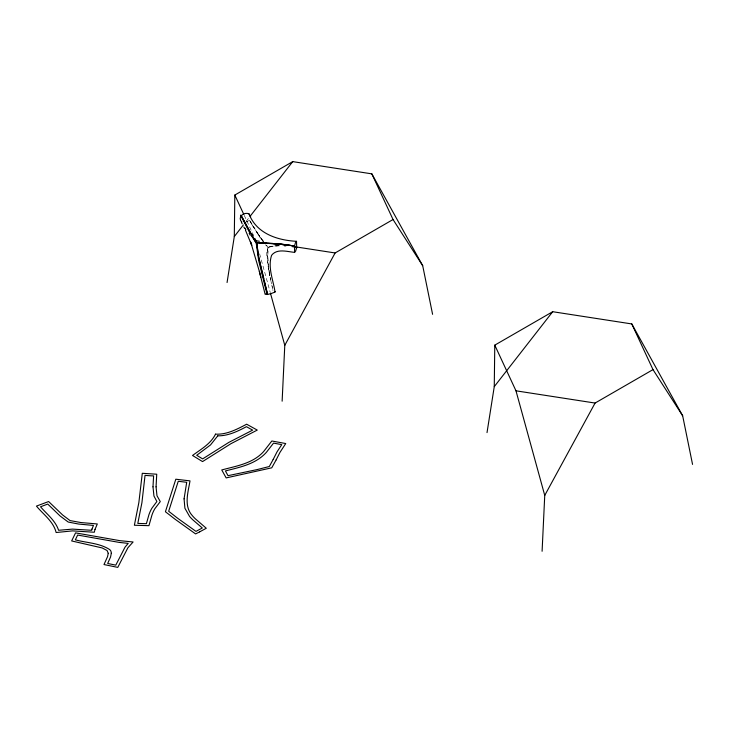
<?xml version="1.0" encoding="UTF-8"?>
<svg xmlns="http://www.w3.org/2000/svg" width="729" height="729" viewBox="0 0 729 729"><rect width="100%" height="100%" fill="white"/><g stroke="black" fill="none" stroke-linecap="round" stroke-linejoin="round"><path stroke-width="0.55" stroke-dasharray="3.65 2.73" d="M267.37 250.995L267.771 247.423L265.638 244.734M245.755 222.263L249.5 220.295L250.439 218.618M246.129 221.388L248.908 217.816M278.824 245.655L271.862 246.192L267.771 247.423L267.215 257.383L269.065 272.063M279.69 245.791L273.585 246.092L267.771 247.423L273.047 246.001L279.736 245.673M284.237 246.047L286.005 246.11M292.01 246.949L292.566 247.031M252.28 225.097L249.5 220.295L258.822 234.893M266.504 245.236L268.372 247.514L267.734 255.824L268.81 267.315M266.75 246.129L265.93 245.099M263.306 241.709L260.299 237.663M263.133 241.481L262.741 240.971M263.524 241.39L261.219 238.93M263.142 240.88L259.497 235.868M261.037 238.675L252.416 225.325M260.116 237.417L259.05 235.914M258.03 234.446L251.979 224.568M249.5 220.295L249.783 220.759M249.91 220.987L250.721 222.372M250.849 222.6L251.368 223.511M244.242 215.356L253.191 234.638M259.615 253.801L270.104 291.937M271.033 281.512L271.553 283.863M271.808 285.039L272.318 287.399M270.933 281.057L269.994 276.692M270.596 279.544L270.177 277.576M272.108 286.388L272.673 289.058M269.766 275.617L269.53 274.432M272.819 289.759L272.974 290.543M269.812 275.817L267.971 265.465L267.178 255.77M269.448 274.04L269.138 272.455M269.712 272.436L269.347 270.477M259.242 235.749A50.356 12.666 45.4 0 1 258.567 234.765M259.433 236.096A49.681 12.302 45.6 0 1 258.421 234.638M266.796 255.779A46.246 45.854 -8.8 0 1 266.932 250.958"/><path stroke-width="1.09" d="M227.065 282.524L234.301 236.551L234.82 195.053L292.73 161.619L371.836 173.857L422.702 265.693L432.589 314.317M487.018 432.607L494.262 386.634L494.781 345.145L552.691 311.711L631.797 323.94L682.663 415.785L692.55 464.4M282.132 401.187L284.784 345.327L270.404 293.022M542.094 551.27L544.745 495.41L515.977 390.817L494.781 345.145M296.53 241.317L295.482 242.62L294.48 246.165L294.607 252.371L295.664 251.077L296.667 247.523L296.53 241.317C277.275 240.278 256.49 233.553 249.008 213.889C244.871 211.866 238.374 215.811 240.67 220.659L241.828 221.898M284.784 345.327L335.121 252.963L393.04 219.529L371.836 173.857M544.745 495.41L595.083 403.055L652.993 369.621L631.797 323.94M234.301 236.551L243.34 224.951M250.302 216.03L292.73 161.619M494.262 386.634L552.691 311.711M275.489 291.5C274.213 292.967 265.611 295.473 265.748 293.969M199.637 531.878L206.289 528.252L195.618 519.057A59.969 34.618 0 0 1 192.292 515.594C183.553 505.899 188.146 492.193 190.005 480.885L175.826 479.208L165.41 511.749L170.413 515.576A221.315 127.775 0 0 0 175.826 519.777L195.6 533.92L199.609 531.897M266.486 290.242L267.589 294.325L267.078 294.543L258.677 260.517L256.152 242.693L266.121 243.131M266.459 243.131L256.152 242.693M266.614 243.295L269.985 243.413M267.816 243.167L272.974 243.44M270.331 243.431L278.915 244.042M273.065 243.595L274.441 243.686M274.787 243.705L277.886 243.951M277.84 243.805L282.67 244.434M278.87 243.896L284.365 244.525M256.362 242.31C268.281 244.06 281.294 243.331 293.459 246.001M283.016 244.47L286.06 244.862M294.607 252.371C287.19 251.678 276.993 248.27 271.607 255.296C267.516 267.415 273.284 280.073 275.052 292.083M284.711 244.57L286.388 244.908M286.069 244.753L286.725 244.962M294.234 247.268L295.628 247.468M286.743 244.853L288.411 245.208M294.151 247.158L294.716 247.24M287.08 244.908L290.087 245.463M294.99 247.277L295.828 247.404M294.881 247.259L297.004 247.669L296.384 247.486M288.438 245.108L291.436 245.673M255.077 238.702L256.016 240.725L259.36 241.244M276.072 243.832L278.305 244.179M282.761 244.862L284.984 245.208M293.896 246.593L335.121 252.963M515.977 390.817L595.083 403.055M290.133 245.372L290.807 245.473M291.153 245.527L294.215 246.037M291.828 245.637L293.195 245.864M293.532 245.919L294.48 246.165M244.415 221.625L240.606 215.091L250.129 233.544M249.008 213.889L250.648 216.795M256.854 243.732L243.732 220.295M256.189 242.064L252.653 236.752M255.241 241.472L251.186 235.321M652.993 369.621L682.663 415.785M393.04 219.529L422.702 265.693M252.489 236.497L251.687 235.23M250.949 233.973L244.488 221.753M245.053 228.131L245.873 229.69M243.604 220.058L243.231 219.329M243.103 219.083L241.673 216.203M243.832 226.965L244.643 228.551M241.399 222.254L242.192 223.821M241.554 215.966L241.335 215.483M245.436 230.164L251.778 245.299L250.384 241.572L250.949 243.094M234.82 195.053L243.768 214.344M251.241 243.869L259.333 271.343L265.156 294.352M267.589 294.325L258.358 255.77L256.717 242.793M256.016 240.725L256.617 242.912M259.333 271.343L260.827 277.138M266.367 289.787L265.793 287.499M262.13 272.4L258.95 258.649L256.918 244.197M265.684 287.044L265.01 284.301M262.249 272.856L262.804 275.143M263.032 276.054L263.688 278.806M264.9 283.845L264.345 281.549M256.098 242.748A47.795 36.359 -45.6 0 1 255.159 241.545M250.184 235.13A49.936 22.417 32.3 0 1 249.172 233.316M253.245 235.585A51.896 21.032 35.8 0 1 252.48 234.364M266.559 243.331A49.508 24.822 13 0 1 267.908 243.368M152.99 486.826L153.947 496.021L156.881 501.525L151.924 508.177A79.762 46.055 0 0 0 150.511 510.829A93.576 54.028 0 0 0 148.935 514.71L146.401 523.677L137.799 523.422L141.918 502.709L145.044 475.344A69.729 40.259 0 0 0 151.504 475.827L153.609 475.9L152.99 486.826M156.061 486.844L156.981 495.738L160.28 501.598L154.84 508.742A76.8 44.341 0 0 0 153.473 511.293A90.478 52.242 0 0 0 151.951 515.057L148.935 525.664L134.382 525.254L138.856 502.573L142.292 473.294L156.735 474.214L156.061 486.844M184.072 498.846L184.902 508.231L189.522 516.36A62.84 36.277 0 0 0 193.003 519.987L202.307 527.996L195.973 531.377L178.25 518.684A218.326 126.053 0 0 1 172.901 514.537L168.672 511.275L178.25 481.286L186.706 482.288L184.072 498.846M108.247 553.311L107.537 556.692L103.992 564.556L117.779 567.381L127.921 547.743L133.106 541.984L120.021 540.69L75.561 532.881L71.652 540.945L102.197 547.944L107.09 550.541L108.247 553.311M111.318 553.293L110.553 557.047L107.673 563.471L115.793 565.148L125.023 547.151L128.213 543.378L119.146 542.394L77.657 535.059L75.342 539.852C86.742 542.923 99.536 542.996 109.669 549.566A9.395 5.422 0 0 1 111.054 551.607L111.318 553.293M91.982 529.081L91.672 530.293L72.526 529.108L58.602 530.284C55.468 520.634 46.929 514.227 40.523 506.783L47.749 504.067L60.079 515.968L68.225 522.046L78.659 524.06L93.467 525.427L91.982 529.081M95.007 529.382L94.278 532.243L72.517 530.885L56.142 532.525C53.445 521.399 43.376 514.528 36.45 506.099L48.624 501.534L62.648 514.993L70.066 520.588L80.992 522.556L97.312 523.96L95.007 529.382M273.193 459.425L269.311 466.514L257.182 469.576L228.031 475.673L225.425 470.934C238.638 467.535 252.845 464.747 263.342 455.37A60.434 34.892 0 0 0 266.486 452.208L273.539 443.123L281.758 444.626L277.056 451.816L273.193 459.425M276.163 459.871L271.744 467.818L226.163 477.914L221.753 469.95C235.212 466.296 249.974 464.018 260.763 454.413A57.372 33.124 0 0 0 263.752 451.406L271.835 440.99L285.741 443.551L279.963 452.39L276.163 459.871M215.52 434.147C210.717 443.897 200.912 449.264 192.52 455.47L202.544 461.585L230.993 443.66L257.264 430.083L246.648 424.214C236.961 429.253 226.819 434.776 215.52 434.147M217.761 435.851L210.517 444.936L196.712 455.288L202.635 458.896L228.824 442.394L252.653 430.119L246.42 426.684C237.536 431.395 228.068 435.978 217.761 435.851"/></g></svg>
